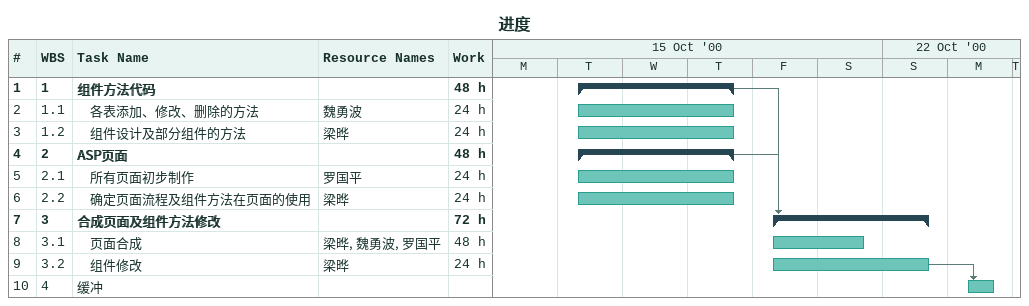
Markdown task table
进度

| ID | WBS | Task | Start | Finish | Predecessors | Resources | Work (h) |
|---|---|---|---|---|---|---|---|
| 1 | 1 | **组件方法代码** | 2000-10-17 | 2000-10-19 |  |  | 48 |
| 2 | 1.1 | 各表添加、修改、删除的方法 | 2000-10-17 | 2000-10-19 |  | 魏勇波 | 24 |
| 3 | 1.2 | 组件设计及部分组件的方法 | 2000-10-17 | 2000-10-19 |  | 梁晔 | 24 |
| 4 | 2 | **ASP页面** | 2000-10-17 | 2000-10-19 |  |  | 48 |
| 5 | 2.1 | 所有页面初步制作 | 2000-10-17 | 2000-10-19 |  | 罗国平 | 24 |
| 6 | 2.2 | 确定页面流程及组件方法在页面的使用 | 2000-10-17 | 2000-10-19 |  | 梁晔 | 24 |
| 7 | 3 | **合成页面及组件方法修改** | 2000-10-20 | 2000-10-22 | 1, 4 |  | 72 |
| 8 | 3.1 | 页面合成 | 2000-10-20 | 2000-10-21 |  | 梁晔, 魏勇波, 罗国平 | 48 |
| 9 | 3.2 | 组件修改 | 2000-10-20 | 2000-10-22 |  | 梁晔 | 24 |
| 10 | 4 | 缓冲 | 2000-10-23 | 2000-10-23 | 9 |  |  |
